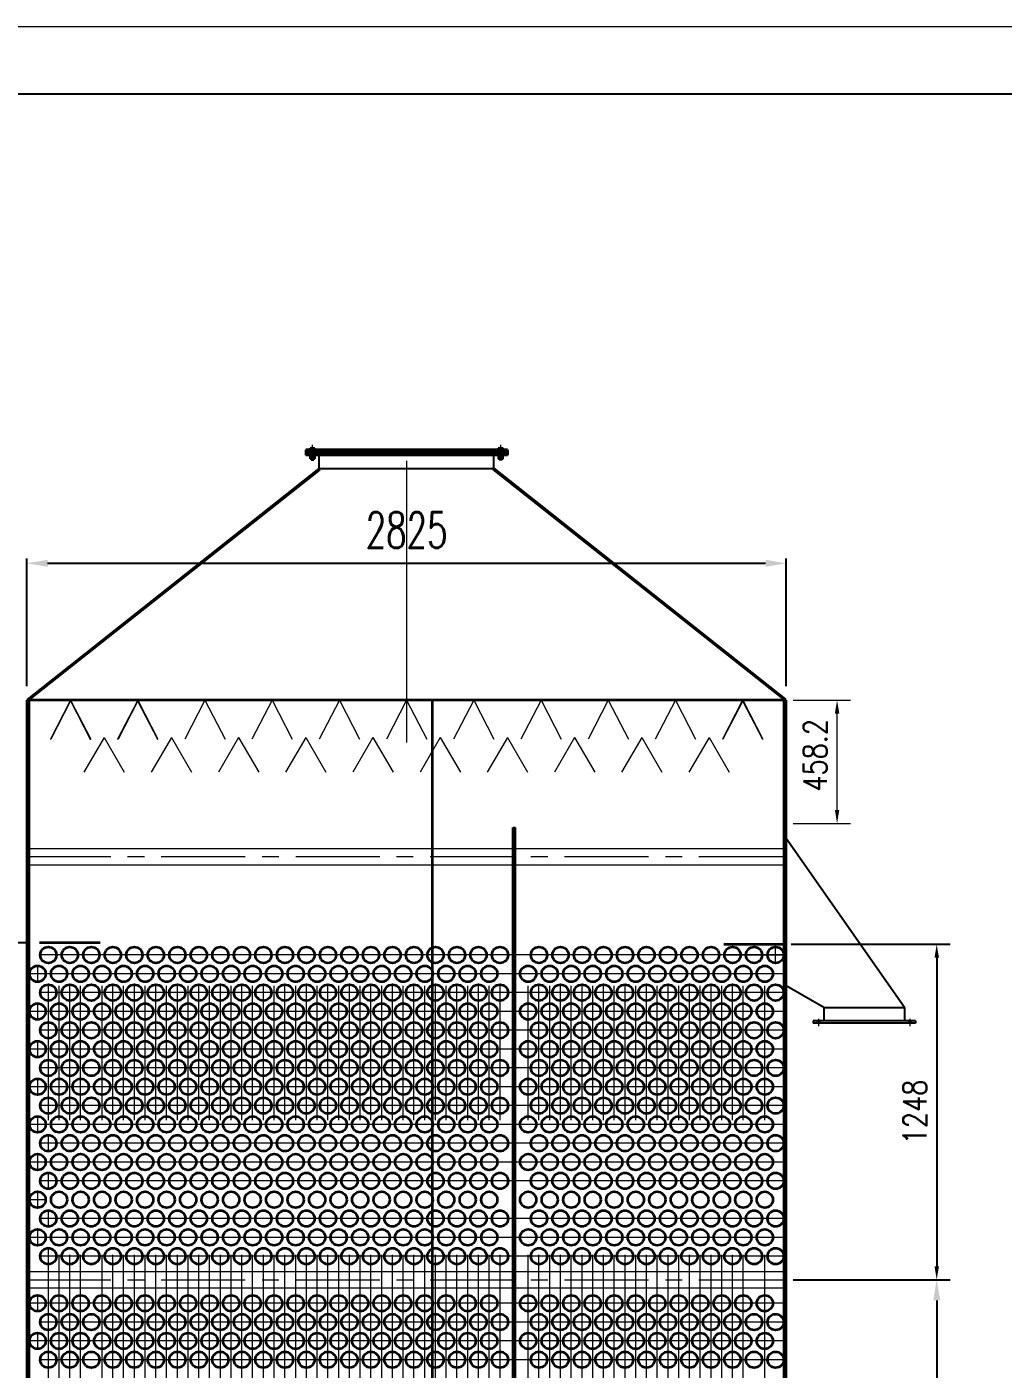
# Model space of a CAD drawing. Header units: millimetres. Extents: x -5488 to 14225, y -250 to 10250.
# Drawn here: x 1898 to 5529, y 5259 to 10250 of the extents above; entities that cross this region are included whole.
import ezdxf

# ---------------------------------------------------------------- set-up
doc = ezdxf.new("R2010")
doc.units = ezdxf.units.MM
doc.header["$LTSCALE"] = 250
for name, pattern in [('CENTER', [2, 1.25, -0.25, 0.25, -0.25]), ('DASHED', [0.75, 0.5, -0.25]), ('点画线', [18, 12, -2, 2, -2])]:
    doc.linetypes.add(name, pattern=pattern)
doc.layers.get('0').update_dxf_attribs({"lineweight": 25})
for name, color, linetype, lineweight in [('1轮廓实线层', 7, 'Continuous', 25), ('2细线层', 4, 'Continuous', 9), ('3中心线层', 1, 'CENTER', 15), ('4虚线层', 6, 'DASHED', 9), ('5剖面线层', 2, 'Continuous', 9), ('6文字层', 3, 'Continuous', 20), ('7标注层', 4, 'Continuous', 9), ('8符号标注层', 31, 'Continuous', 15), ('EB0', 7, 'Continuous', 35), ('中心线层', 1, '点画线', 18), ('尺寸线层', 3, 'Continuous', 18)]:
    doc.layers.add(name, color=color, linetype=linetype, lineweight=lineweight)
doc.layers.add('图框层', color=7, linetype='Continuous')
doc.styles.add('TH_GBDIM', font='txt_2.shx', dxfattribs={"width": 0.8, "bigfont": 'gbcbig.shx'})
doc.styles.add('标准', font='txt', dxfattribs={"width": 0.667, "bigfont": 'gbcbig.shx'})
doc.dimstyles.new('TH_GBDIM', dxfattribs={"dimscale": 25, "dimtxt": 3.5, "dimasz": 2, "dimexe": 2, "dimexo": 1, "dimgap": 1.5, "dimtad": 1, "dimdec": 0, "dimzin": 0, "dimdsep": 46, "dimtxsty": 'TH_GBDIM', "dimcen": 2.5, "dimclrd": 4, "dimclre": 4, "dimclrt": 3, "dimadec": 0, "dimazin": 0, "dimtfac": 0.714286, "dimtdec": 0, "dimtmove": 0, "dimatfit": 3, "dimfxl": 0, "dimtzin": 0, "dimlwd": -1, "dimlwe": -1, "dimarcsym": 0})
doc.dimstyles.new('标准', dxfattribs={"dimscale": 35, "dimtxt": 3.8, "dimasz": 2.2, "dimexe": 0.5, "dimexo": 1.5, "dimgap": 1.63, "dimtad": 1, "dimdec": 0, "dimdsep": 46, "dimtxsty": '标准', "dimcen": 0, "dimdle": 6, "dimclrd": 6, "dimclre": 6, "dimclrt": 6, "dimaunit": 1, "dimazin": 2, "dimtfac": 1, "dimtdec": 0, "dimtmove": 0, "dimatfit": 3, "dimfxl": 0, "dimtolj": 1, "dimtzin": 0, "dimarcsym": 0})

# ---------------------------------------------------------------- blocks, each defined once
blk = doc.blocks.new('*D421')
at = {"layer": 'Defpoints', "color": 0}
for p in [(1944.6, 6844), (1231.3, 2701.5), (1970.6, 2701.5)]:
    blk.add_point(p, dxfattribs=at)
at = {"layer": '尺寸线层', "color": 6, "lineweight": -2}
for p, q in [((1892.1, 6844), (1213.8, 6844)), ((1231.3, 6767), (1231.3, 2778.5)), ((1918.1, 2701.5), (1213.8, 2701.5))]:
    blk.add_line(p, q, dxfattribs=at)
at = {"layer": '尺寸线层', "color": 6}
for points in [[(1218.4, 6767), (1244.1, 6767), (1231.3, 6844)], [(1218.4, 2778.5), (1244.1, 2778.5), (1231.3, 2701.5)]]:
    blk.add_solid(points, dxfattribs=at)
at = {"layer": '尺寸线层', "color": 6, "insert": (1107.7, 4769), "char_height": 133, "attachment_point": 5, "rotation": 90, "style": '标准', "bg_fill": 3, "box_fill_scale": 1.1, "bg_fill_color": 256, "bg_fill_true_color": 13158600, "bg_fill_transparency": 398240}
blk.add_mtext('\\A1;4143', dxfattribs=at)
blk = doc.blocks.new('*D422')
at = {"layer": 'Defpoints', "color": 0}
for p in [(4722.6, 8255.3), (1897.6, 7746.5), (4722.6, 7746.5)]:
    blk.add_point(p, dxfattribs=at)
at = {"layer": '尺寸线层', "color": 6, "lineweight": -2}
for p, q in [((1897.6, 7799), (1897.6, 8272.8)), ((1974.6, 8255.3), (4645.6, 8255.3)), ((4722.6, 7799), (4722.6, 8272.8))]:
    blk.add_line(p, q, dxfattribs=at)
at = {"layer": '尺寸线层', "color": 6}
for points in [[(1974.6, 8268.2), (1974.6, 8242.5), (1897.6, 8255.3)], [(4645.6, 8268.2), (4645.6, 8242.5), (4722.6, 8255.3)]]:
    blk.add_solid(points, dxfattribs=at)
at = {"layer": '尺寸线层', "color": 6, "insert": (3310.1, 8378.9), "char_height": 133, "attachment_point": 5, "style": '标准', "bg_fill": 3, "box_fill_scale": 1.1, "bg_fill_color": 256, "bg_fill_true_color": 13158600, "bg_fill_transparency": 2632680}
blk.add_mtext('\\A1;2825', dxfattribs=at)
blk = doc.blocks.new('*D423')
at = {"layer": 'Defpoints', "color": 0}
for p in [(4722.6, 5591.5), (4722.6, 4226.5), (5282, 4226.5)]:
    blk.add_point(p, dxfattribs=at)
at = {"layer": '尺寸线层', "color": 6, "lineweight": -2}
for p, q in [((4775.1, 5591.5), (5299.5, 5591.5)), ((5282, 5514.5), (5282, 4303.5)), ((4775.1, 4226.5), (5299.5, 4226.5))]:
    blk.add_line(p, q, dxfattribs=at)
at = {"layer": '尺寸线层', "color": 6}
for points in [[(5269.2, 5514.5), (5294.9, 5514.5), (5282, 5591.5)], [(5269.2, 4303.5), (5294.9, 4303.5), (5282, 4226.5)]]:
    blk.add_solid(points, dxfattribs=at)
at = {"layer": '尺寸线层', "color": 6, "insert": (5158.5, 4909), "char_height": 133, "attachment_point": 5, "rotation": 90, "style": '标准', "bg_fill": 3, "box_fill_scale": 1.1, "bg_fill_color": 256, "bg_fill_true_color": 13158600, "bg_fill_transparency": 10849644}
blk.add_mtext('\\A1;1365', dxfattribs=at)
blk = doc.blocks.new('*D434')
at = {"color": 4}
for p, q in [((4740.6, 6839), (5332, 6839)), ((5282, 6789), (5282, 5641.5)), ((4747.6, 5591.5), (5332, 5591.5))]:
    blk.add_line(p, q, dxfattribs=at)
for points in [[(5273.7, 6789), (5290.4, 6789), (5282, 6839)], [(5273.7, 5641.5), (5290.4, 5641.5), (5282, 5591.5)]]:
    blk.add_solid(points, dxfattribs=at)
at = {"layer": 'Defpoints', "color": 0}
for p in [(4715.6, 6839), (4722.6, 5591.5), (5282, 5591.5)]:
    blk.add_point(p, dxfattribs=at)
at = {"color": 3, "insert": (5200.8, 6215.3), "char_height": 87.5, "attachment_point": 5, "rotation": 90, "style": 'TH_GBDIM'}
blk.add_mtext('1248', dxfattribs=at)
blk = doc.blocks.new('wef')
at = {"layer": '5剖面线层'}
for p, q in [((2185.1, 8031.3), (2110.1, 7901.4)), ((2185.1, 8031.3), (2260.1, 7901.4)), ((2435.1, 8031.3), (2360.1, 7901.4)), ((2435.1, 8031.3), (2510.1, 7901.4)), ((2685.1, 8031.3), (2610.1, 7901.4)), ((2685.1, 8031.3), (2760.1, 7901.4)), ((2935.1, 8031.3), (2860.1, 7901.4)), ((2935.1, 8031.3), (3010.1, 7901.4)), ((3185.1, 8031.3), (3110.1, 7901.4)), ((3185.1, 8031.3), (3260.1, 7901.4)), ((3435.1, 8031.3), (3360.1, 7901.4)), ((3435.1, 8031.3), (3510.1, 7901.4)), ((3685.1, 8031.3), (3610.1, 7901.4)), ((3685.1, 8031.3), (3760.1, 7901.4)), ((3935.1, 8031.3), (3860.1, 7901.4)), ((3935.1, 8031.3), (4010.1, 7901.4)), ((4185.1, 8031.3), (4110.1, 7901.4)), ((4185.1, 8031.3), (4260.1, 7901.4)), ((4435.1, 8031.3), (4360.1, 7901.4)), ((4435.1, 8031.3), (4510.1, 7901.4))]:
    blk.add_line(p, q, dxfattribs=at)
blk = doc.blocks.new('*U449')
at = {"layer": '1轮廓实线层'}
for p, q in [((-10, -2), (-10, 0)), ((-10, 0), (0, 0)), ((10, 0), (0, 0)), ((10, -2), (10, 0)), ((0, -2), (-10, -2)), ((0, -2), (10, -2))]:
    blk.add_line(p, q, dxfattribs=at)
at = {"layer": '3中心线层'}
blk.add_line((0, -4.1), (0, 1.8), dxfattribs=at)
at = {"layer": '4虚线层'}
for p, q in [((-5.5, -2), (-5.5, 0)), ((5.5, -2), (5.5, 0))]:
    blk.add_line(p, q, dxfattribs=at)
blk = doc.blocks.new('*U450')
blk.add_line((-7.7, -2.6), (-7.7, -1.3))
at = {"layer": '1轮廓实线层'}
for p, q in [((-7.7, -2.6), (-7.7, 0)), ((-7.7, 0), (0.6, 0)), ((0, -2.6), (-0.7, 0)), ((7.7, 0), (0.6, 0)), ((0.6, 0), (1.3, -2.6)), ((7.7, -2.6), (7.7, 0)), ((0, -2.6), (-7.7, -2.6)), ((0, -2.6), (7.7, -2.6))]:
    blk.add_line(p, q, dxfattribs=at)
at = {"layer": '3中心线层'}
blk.add_line((0, -4.7), (0, 2.1), dxfattribs=at)
at = {"layer": '4虚线层'}
for p, q in [((-5.1, -2.6), (-5.1, 0)), ((5.1, -2.6), (5.1, 0))]:
    blk.add_line(p, q, dxfattribs=at)
blk = doc.blocks.new('*U451')
for p, q in [((-6.6, 0), (6.6, 0)), ((-8.8, -8.8), (-8.8, -0.7)), ((6.6, -9.5), (-6.6, -9.5)), ((-4.4, -8.8), (-4.4, -0.7)), ((4.4, -8.8), (4.4, -0.7)), ((8.8, -0.7), (8.8, -8.8))]:
    blk.add_line(p, q)
for centre, radius, start, end in [((-6.6, -3.7), 3.75, 54.0904, 125.9096), ((-6.6, -5.8), 3.75, 234.0904, 305.9096), ((0, -13.9), 13.9, 71.5934, 108.4066), ((0, 4.4), 13.9, 251.5934, 288.4066), ((6.6, -3.7), 3.75, 54.0904, 125.9096), ((6.6, -5.8), 3.75, 234.0904, 305.9096)]:
    blk.add_arc(centre, radius, start, end)
at = {"layer": '3中心线层'}
blk.add_line((0, -9.5), (0, 0), dxfattribs=at)
blk = doc.blocks.new('*D461')
at = {"layer": '7标注层', "color": 4}
for p, q in [((4747.6, 7746.5), (4961.4, 7746.5)), ((4911.4, 7338.4), (4911.4, 7696.5)), ((4747.6, 7288.4), (4961.4, 7288.4))]:
    blk.add_line(p, q, dxfattribs=at)
for points in [[(4903.1, 7696.5), (4919.7, 7696.5), (4911.4, 7746.5)], [(4903.1, 7338.4), (4919.7, 7338.4), (4911.4, 7288.4)]]:
    blk.add_solid(points, dxfattribs=at)
at = {"layer": 'Defpoints', "color": 0}
for p in [(4722.6, 7746.5), (4911.4, 7746.5), (4722.6, 7288.4)]:
    blk.add_point(p, dxfattribs=at)
at = {"layer": '7标注层', "color": 3, "insert": (4830.1, 7541.3), "char_height": 87.5, "attachment_point": 5, "rotation": 90, "style": 'TH_GBDIM'}
blk.add_mtext('458.2', dxfattribs=at)

msp = doc.modelspace()

# ---------------------------------------------------------------- linework, layer by layer
for p, q in [((2985.1, 8657.59), (2985.1, 8667.59)), ((2985.1, 8607.59), (2985.1, 8657.59)), ((3635.1, 8657.59), (3635.1, 8667.59)), ((3635.1, 8607.59), (3635.1, 8657.59)), ((2985.1, 8607.59), (2987.81, 8604.65)), ((2985.1, 8607.59), (3635.1, 8607.59)), ((3635.1, 8607.59), (3632.39, 8604.65)), ((3706.1, 7273.04), (3714.1, 7273.04)), ((5162.6, 6603.87), (4722.6, 7232.25)), ((4862.6, 6603.87), (4722.6, 6684.7)), ((4862.6, 6603.87), (4862.6, 6553.87)), ((4862.6, 6603.87), (5162.6, 6603.87)), ((5162.6, 6603.87), (5162.6, 6553.87)), ((5202.6, 6553.87), (4822.6, 6553.87)), ((4822.6, 6553.87), (4822.6, 6545.87)), ((5202.6, 6545.87), (4822.6, 6545.87)), ((5202.6, 6553.87), (5202.6, 6545.87))]:
    msp.add_line(p, q)
at = {"layer": '1轮廓实线层'}
for p, q in [((2951.31, 8677.59), (2951.31, 8683.03)), ((2951.31, 8677.59), (2968.9, 8677.59)), ((2960.1, 8683.99), (2953.51, 8683.99)), ((2955.1, 8677.59), (2955.1, 8640.56)), ((2955.1, 8660.59), (2965.1, 8660.59)), ((2955.1, 8640.56), (2965.1, 8640.56)), ((2955.71, 8677.59), (2955.71, 8683.03)), ((2966.7, 8683.99), (2960.1, 8683.99)), ((2964.5, 8677.59), (2964.5, 8683.03)), ((2965.1, 8677.59), (2965.1, 8640.56)), ((2968.9, 8677.59), (2968.9, 8683.03)), ((3651.31, 8677.59), (3651.31, 8683.03)), ((3668.9, 8677.59), (3651.31, 8677.59)), ((3653.51, 8683.99), (3660.1, 8683.99)), ((3655.1, 8677.59), (3655.1, 8640.56)), ((3665.1, 8660.59), (3655.1, 8660.59)), ((3665.1, 8640.56), (3655.1, 8640.56)), ((3655.71, 8677.59), (3655.71, 8683.03)), ((3660.1, 8683.99), (3666.7, 8683.99)), ((3664.5, 8677.59), (3664.5, 8683.03)), ((3665.1, 8677.59), (3665.1, 8640.56)), ((3668.9, 8677.59), (3668.9, 8683.03))]:
    msp.add_line(p, q, dxfattribs=at)
for centre, radius, start, end in [((2953.51, 8680.99), 3, 42.82671, 137.17329), ((2960.1, 8673.44), 10.55, 65.3704, 114.6296), ((2966.7, 8680.99), 3, 42.82671, 137.17329), ((3653.51, 8680.99), 3, 42.82671, 137.17329), ((3660.1, 8673.44), 10.55, 65.3704, 114.6296), ((3666.7, 8680.99), 3, 42.82671, 137.17329)]:
    msp.add_arc(centre, radius, start, end, dxfattribs=at)
at = {"layer": '2细线层'}
for p, q in [((14225, 10250), (-625, 10250)), ((2956.1, 8660.59), (2956.1, 8640.56)), ((2964.1, 8660.59), (2964.1, 8640.56)), ((3656.1, 8660.59), (3656.1, 8640.56)), ((3664.1, 8660.59), (3664.1, 8640.56))]:
    msp.add_line(p, q, dxfattribs=at)
at = {"layer": '3中心线层'}
for p, q in [((2960.1, 8639.14), (2960.1, 8695.73)), ((2960.1, 8658.37), (2960.1, 8688.54)), ((2960.1, 8658.37), (2960.1, 8688.54)), ((2960.1, 8658.37), (2960.1, 8688.54)), ((2960.1, 8658.37), (2960.1, 8688.54)), ((3660.1, 8639.14), (3660.1, 8695.73)), ((3660.1, 8658.37), (3660.1, 8688.54)), ((3660.1, 8658.37), (3660.1, 8688.54)), ((3660.1, 8658.37), (3660.1, 8688.54)), ((3660.1, 8658.37), (3660.1, 8688.54)), ((2960.1, 8676.82), (2960.1, 8646.64)), ((2960.1, 8676.82), (2960.1, 8646.64)), ((2960.1, 8676.82), (2960.1, 8646.64)), ((2960.1, 8676.82), (2960.1, 8646.64)), ((3660.1, 8676.82), (3660.1, 8646.64)), ((3660.1, 8676.82), (3660.1, 8646.64)), ((3660.1, 8676.82), (3660.1, 8646.64)), ((3660.1, 8676.82), (3660.1, 8646.64)), ((1897.6, 7164.69), (4722.6, 7164.69)), ((4842.6, 6561.1), (4842.6, 6534.92)), ((4842.6, 6561.1), (4842.6, 6534.92)), ((5182.6, 6561.1), (5182.6, 6534.92)), ((5182.6, 6561.1), (5182.6, 6534.92))]:
    msp.add_line(p, q, dxfattribs=at)
at = {"layer": '4虚线层'}
for p, q in [((2954.1, 8665.59), (2954.1, 8677.59)), ((2954.1, 8665.59), (2954.1, 8677.59)), ((2954.1, 8665.59), (2954.1, 8657.59)), ((2954.1, 8665.59), (2954.1, 8657.59)), ((2966.1, 8665.59), (2966.1, 8677.59)), ((2966.1, 8665.59), (2966.1, 8677.59)), ((2966.1, 8665.59), (2966.1, 8657.59)), ((2966.1, 8665.59), (2966.1, 8657.59)), ((3654.1, 8665.59), (3654.1, 8677.59)), ((3654.1, 8665.59), (3654.1, 8677.59)), ((3654.1, 8665.59), (3654.1, 8657.59)), ((3654.1, 8665.59), (3654.1, 8657.59)), ((3666.1, 8665.59), (3666.1, 8677.59)), ((3666.1, 8665.59), (3666.1, 8677.59)), ((3666.1, 8665.59), (3666.1, 8657.59)), ((3666.1, 8665.59), (3666.1, 8657.59)), ((4836.6, 6553.87), (4836.6, 6545.87)), ((4848.6, 6553.87), (4848.6, 6545.87)), ((5176.6, 6553.87), (5176.6, 6545.87)), ((5188.6, 6553.87), (5188.6, 6545.87))]:
    msp.add_line(p, q, dxfattribs=at)
at = {"layer": '5剖面线层'}
for p, q in [((1985.1, 7602.07), (1986.83, 7601.07)), ((2133.37, 7601.07), (2135.1, 7602.07)), ((2235.1, 7602.07), (2236.83, 7601.07)), ((2383.37, 7601.07), (2385.1, 7602.07)), ((4486.83, 7601.07), (4485.1, 7602.07)), ((4635.1, 7602.07), (4633.37, 7601.07))]:
    msp.add_line(p, q, dxfattribs=at)
at = {"layer": '6文字层'}
for p, q in [((1897.6, 7123.51), (1897.6, 7063.51)), ((4722.6, 7063.51), (4722.6, 7123.51))]:
    msp.add_line(p, q, dxfattribs=at)
at = {"layer": '8符号标注层', "color": 5}
for p, q in [((1897.6, 7194.69), (4722.6, 7194.69)), ((1897.6, 7134.69), (4722.6, 7134.69))]:
    msp.add_line(p, q, dxfattribs=at)
at = {"layer": 'EB0'}
for p, q in [((2935.1, 8677.59), (2935.1, 8657.59)), ((3685.1, 8677.59), (2935.1, 8677.59)), ((3685.1, 8667.59), (2935.1, 8667.59)), ((3685.1, 8657.59), (2935.1, 8657.59)), ((3685.1, 8677.59), (3685.1, 8657.59)), ((4722.6, 7746.54), (1897.6, 7746.54)), ((3706.1, 2716.54), (3706.1, 7273.04)), ((3714.1, 2716.54), (3714.1, 7273.04)), ((2170.6, 6844.04), (1944.6, 6844.04)), ((4489.6, 6839.04), (4715.6, 6839.04))]:
    msp.add_line(p, q, dxfattribs=at)
for centre in [(1977.6, 6799.04), (2057.6, 6799.04), (2137.6, 6799.04), (2217.6, 6799.04), (2297.6, 6799.04), (2377.6, 6799.04), (2457.6, 6799.04), (2537.6, 6799.04), (2617.6, 6799.04), (2697.6, 6799.04), (2777.6, 6799.04), (2857.6, 6799.04), (2937.6, 6799.04), (3017.6, 6799.04), (3097.6, 6799.04), (3177.6, 6799.04), (3257.6, 6799.04), (3337.6, 6799.04), (3417.6, 6799.04), (3497.6, 6799.04), (3577.6, 6799.04), (3657.6, 6799.04), (3802.6, 6799.04), (3882.6, 6799.04), (3962.6, 6799.04), (4042.6, 6799.04), (4122.6, 6799.04), (4202.6, 6799.04), (4282.6, 6799.04), (4362.6, 6799.04), (4442.6, 6799.04), (4522.6, 6799.04), (4602.6, 6799.04), (4682.6, 6799.04), (1937.6, 6729.04), (2097.6, 6729.04), (2097.6, 6729.04), (2177.6, 6729.04), (2177.6, 6729.04), (2257.6, 6729.04), (2337.6, 6729.04), (2417.6, 6729.04), (2497.6, 6729.04), (2577.6, 6729.04), (2657.6, 6729.04), (2737.6, 6729.04), (2817.6, 6729.04), (2897.6, 6729.04), (2977.6, 6729.04), (3057.6, 6729.04), (3137.6, 6729.04), (3217.6, 6729.04), (3297.6, 6729.04), (3377.6, 6729.04), (3457.6, 6729.04), (3537.6, 6729.04), (3617.6, 6729.04), (3762.6, 6729.04), (3842.6, 6729.04), (3922.6, 6729.04), (4002.6, 6729.04), (4082.6, 6729.04), (4162.6, 6729.04), (4242.6, 6729.04), (4322.6, 6729.04), (4402.6, 6729.04), (4482.6, 6729.04), (4482.6, 6729.04), (4562.6, 6729.04), (4562.6, 6729.04), (4642.6, 6729.04), (1977.6, 6659.04), (2057.6, 6659.04), (2137.6, 6659.04), (2217.6, 6659.04), (2297.6, 6659.04), (2377.6, 6659.04), (2457.6, 6659.04), (2537.6, 6659.04), (2617.6, 6659.04), (2697.6, 6659.04), (2777.6, 6659.04), (2857.6, 6659.04), (2937.6, 6659.04), (3017.6, 6659.04), (3097.6, 6659.04), (3177.6, 6659.04), (3257.6, 6659.04), (3337.6, 6659.04), (3417.6, 6659.04), (3497.6, 6659.04), (3577.6, 6659.04), (3657.6, 6659.04), (3802.6, 6659.04), (3882.6, 6659.04), (3962.6, 6659.04), (4042.6, 6659.04), (4122.6, 6659.04), (4202.6, 6659.04), (4282.6, 6659.04), (4362.6, 6659.04), (4442.6, 6659.04), (4522.6, 6659.04), (4602.6, 6659.04), (4682.6, 6659.04), (1937.6, 6589.04), (2097.6, 6589.04), (2097.6, 6589.04), (2177.6, 6589.04), (2177.6, 6589.04), (2257.6, 6589.04), (2337.6, 6589.04), (2417.6, 6589.04), (2497.6, 6589.04), (2577.6, 6589.04), (2657.6, 6589.04), (2737.6, 6589.04), (2817.6, 6589.04), (2897.6, 6589.04), (2977.6, 6589.04), (3057.6, 6589.04), (3137.6, 6589.04), (3217.6, 6589.04), (3297.6, 6589.04), (3377.6, 6589.04), (3457.6, 6589.04), (3537.6, 6589.04), (3617.6, 6589.04), (3762.6, 6589.04), (3842.6, 6589.04), (3922.6, 6589.04), (4002.6, 6589.04), (4082.6, 6589.04), (4162.6, 6589.04), (4242.6, 6589.04), (4322.6, 6589.04), (4402.6, 6589.04), (4482.6, 6589.04), (4482.6, 6589.04), (4562.6, 6589.04), (4562.6, 6589.04), (4642.6, 6589.04), (1977.6, 6519.04), (2057.6, 6519.04), (2137.6, 6519.04), (2217.6, 6519.04), (2297.6, 6519.04), (2377.6, 6519.04), (2457.6, 6519.04), (2537.6, 6519.04), (2617.6, 6519.04), (2697.6, 6519.04), (2777.6, 6519.04), (2857.6, 6519.04), (2937.6, 6519.04), (3017.6, 6519.04), (3097.6, 6519.04), (3177.6, 6519.04), (3257.6, 6519.04), (3337.6, 6519.04), (3417.6, 6519.04), (3497.6, 6519.04), (3577.6, 6519.04), (3657.6, 6519.04), (3802.6, 6519.04), (3882.6, 6519.04), (3962.6, 6519.04), (4042.6, 6519.04), (4122.6, 6519.04), (4202.6, 6519.04), (4282.6, 6519.04), (4362.6, 6519.04), (4442.6, 6519.04), (4522.6, 6519.04), (4602.6, 6519.04), (4682.6, 6519.04), (1937.6, 6449.04), (2097.6, 6449.04), (2097.6, 6449.04), (2177.6, 6449.04), (2177.6, 6449.04), (2257.6, 6449.04), (2337.6, 6449.04), (2417.6, 6449.04), (2497.6, 6449.04), (2577.6, 6449.04), (2657.6, 6449.04), (2737.6, 6449.04), (2817.6, 6449.04), (2897.6, 6449.04), (2977.6, 6449.04), (3057.6, 6449.04), (3137.6, 6449.04), (3217.6, 6449.04), (3297.6, 6449.04), (3377.6, 6449.04), (3457.6, 6449.04), (3537.6, 6449.04), (3617.6, 6449.04), (3762.6, 6449.04), (3842.6, 6449.04), (3922.6, 6449.04), (4002.6, 6449.04), (4082.6, 6449.04), (4162.6, 6449.04), (4242.6, 6449.04), (4322.6, 6449.04), (4402.6, 6449.04), (4482.6, 6449.04), (4482.6, 6449.04), (4562.6, 6449.04), (4562.6, 6449.04), (4642.6, 6449.04), (1977.6, 6379.04), (2057.6, 6379.04), (2137.6, 6379.04), (2217.6, 6379.04), (2297.6, 6379.04), (2377.6, 6379.04), (2457.6, 6379.04), (2537.6, 6379.04), (2617.6, 6379.04), (2697.6, 6379.04), (2777.6, 6379.04), (2857.6, 6379.04), (2937.6, 6379.04), (3017.6, 6379.04), (3097.6, 6379.04), (3177.6, 6379.04), (3257.6, 6379.04), (3337.6, 6379.04), (3417.6, 6379.04), (3497.6, 6379.04), (3577.6, 6379.04), (3657.6, 6379.04), (3802.6, 6379.04), (3882.6, 6379.04), (3962.6, 6379.04), (4042.6, 6379.04), (4122.6, 6379.04), (4202.6, 6379.04), (4282.6, 6379.04), (4362.6, 6379.04), (4442.6, 6379.04), (4522.6, 6379.04), (4602.6, 6379.04), (4682.6, 6379.04), (1937.6, 6309.04), (2097.6, 6309.04), (2097.6, 6309.04), (2177.6, 6309.04), (2177.6, 6309.04), (2257.6, 6309.04), (2337.6, 6309.04), (2417.6, 6309.04), (2497.6, 6309.04), (2577.6, 6309.04), (2657.6, 6309.04), (2737.6, 6309.04), (2817.6, 6309.04), (2897.6, 6309.04), (2977.6, 6309.04), (3057.6, 6309.04), (3137.6, 6309.04), (3217.6, 6309.04), (3297.6, 6309.04), (3377.6, 6309.04), (3457.6, 6309.04), (3537.6, 6309.04), (3617.6, 6309.04), (3762.6, 6309.04), (3842.6, 6309.04), (3922.6, 6309.04), (4002.6, 6309.04), (4082.6, 6309.04), (4162.6, 6309.04), (4242.6, 6309.04), (4322.6, 6309.04), (4402.6, 6309.04), (4482.6, 6309.04), (4482.6, 6309.04), (4562.6, 6309.04), (4562.6, 6309.04), (4642.6, 6309.04), (1977.6, 6239.04), (2057.6, 6239.04), (2137.6, 6239.04), (2217.6, 6239.04), (2297.6, 6239.04), (2377.6, 6239.04), (2457.6, 6239.04), (2537.6, 6239.04), (2617.6, 6239.04), (2697.6, 6239.04), (2777.6, 6239.04), (2857.6, 6239.04), (2937.6, 6239.04), (3017.6, 6239.04), (3097.6, 6239.04), (3177.6, 6239.04), (3257.6, 6239.04), (3337.6, 6239.04), (3417.6, 6239.04), (3497.6, 6239.04), (3577.6, 6239.04), (3657.6, 6239.04), (3802.6, 6239.04), (3882.6, 6239.04), (3962.6, 6239.04), (4042.6, 6239.04), (4122.6, 6239.04), (4202.6, 6239.04), (4282.6, 6239.04), (4362.6, 6239.04), (4442.6, 6239.04), (4522.6, 6239.04), (4602.6, 6239.04), (4682.6, 6239.04), (1937.6, 6169.04), (2097.6, 6169.04), (2097.6, 6169.04), (2177.6, 6169.04), (2177.6, 6169.04), (2257.6, 6169.04), (2337.6, 6169.04), (2417.6, 6169.04), (2497.6, 6169.04), (2577.6, 6169.04), (2657.6, 6169.04), (2737.6, 6169.04), (2817.6, 6169.04), (2897.6, 6169.04), (2977.6, 6169.04), (3057.6, 6169.04), (3137.6, 6169.04), (3217.6, 6169.04), (3297.6, 6169.04), (3377.6, 6169.04), (3457.6, 6169.04), (3537.6, 6169.04), (3617.6, 6169.04), (3762.6, 6169.04), (3842.6, 6169.04), (3922.6, 6169.04), (4002.6, 6169.04), (4082.6, 6169.04), (4162.6, 6169.04), (4242.6, 6169.04), (4322.6, 6169.04), (4402.6, 6169.04), (4482.6, 6169.04), (4482.6, 6169.04), (4562.6, 6169.04), (4562.6, 6169.04), (4642.6, 6169.04), (1977.6, 6099.04), (2057.6, 6099.04), (2137.6, 6099.04), (2217.6, 6099.04), (2297.6, 6099.04), (2377.6, 6099.04), (2457.6, 6099.04), (2537.6, 6099.04), (2617.6, 6099.04), (2697.6, 6099.04), (2777.6, 6099.04), (2857.6, 6099.04), (2937.6, 6099.04), (3017.6, 6099.04), (3097.6, 6099.04), (3177.6, 6099.04), (3257.6, 6099.04), (3337.6, 6099.04), (3417.6, 6099.04), (3497.6, 6099.04), (3577.6, 6099.04), (3657.6, 6099.04), (3802.6, 6099.04), (3882.6, 6099.04), (3962.6, 6099.04), (4042.6, 6099.04), (4122.6, 6099.04), (4202.6, 6099.04), (4282.6, 6099.04), (4362.6, 6099.04), (4442.6, 6099.04), (4522.6, 6099.04), (4602.6, 6099.04), (4682.6, 6099.04), (1937.6, 6029.04), (2097.6, 6029.04), (2097.6, 6029.04), (2177.6, 6029.04), (2177.6, 6029.04), (2257.6, 6029.04), (2337.6, 6029.04), (2417.6, 6029.04), (2497.6, 6029.04), (2577.6, 6029.04), (2657.6, 6029.04), (2737.6, 6029.04), (2817.6, 6029.04), (2897.6, 6029.04), (2977.6, 6029.04), (3057.6, 6029.04), (3137.6, 6029.04), (3217.6, 6029.04), (3297.6, 6029.04), (3377.6, 6029.04), (3457.6, 6029.04), (3537.6, 6029.04), (3617.6, 6029.04), (3762.6, 6029.04), (3842.6, 6029.04), (3922.6, 6029.04), (4002.6, 6029.04), (4082.6, 6029.04), (4162.6, 6029.04), (4242.6, 6029.04), (4322.6, 6029.04), (4402.6, 6029.04), (4482.6, 6029.04), (4482.6, 6029.04), (4562.6, 6029.04), (4562.6, 6029.04), (4642.6, 6029.04), (1977.6, 5959.04), (2057.6, 5959.04), (2137.6, 5959.04), (2217.6, 5959.04), (2297.6, 5959.04), (2377.6, 5959.04), (2457.6, 5959.04), (2537.6, 5959.04), (2617.6, 5959.04), (2697.6, 5959.04), (2777.6, 5959.04), (2857.6, 5959.04), (2937.6, 5959.04), (3017.6, 5959.04), (3097.6, 5959.04), (3177.6, 5959.04), (3257.6, 5959.04), (3337.6, 5959.04), (3417.6, 5959.04), (3497.6, 5959.04), (3577.6, 5959.04), (3657.6, 5959.04), (3802.6, 5959.04), (3882.6, 5959.04), (3962.6, 5959.04), (4042.6, 5959.04), (4122.6, 5959.04), (4202.6, 5959.04), (4282.6, 5959.04), (4362.6, 5959.04), (4442.6, 5959.04), (4522.6, 5959.04), (4602.6, 5959.04), (4682.6, 5959.04), (1937.6, 5889.04), (2097.6, 5889.04), (2097.6, 5889.04), (2177.6, 5889.04), (2177.6, 5889.04), (2257.6, 5889.04), (2337.6, 5889.04), (2417.6, 5889.04), (2497.6, 5889.04), (2577.6, 5889.04), (2657.6, 5889.04), (2737.6, 5889.04), (2817.6, 5889.04), (2897.6, 5889.04), (2977.6, 5889.04), (3057.6, 5889.04), (3137.6, 5889.04), (3217.6, 5889.04), (3297.6, 5889.04), (3377.6, 5889.04), (3457.6, 5889.04), (3537.6, 5889.04), (3617.6, 5889.04), (3762.6, 5889.04), (3842.6, 5889.04), (3922.6, 5889.04), (4002.6, 5889.04), (4082.6, 5889.04), (4162.6, 5889.04), (4242.6, 5889.04), (4322.6, 5889.04), (4402.6, 5889.04), (4482.6, 5889.04), (4482.6, 5889.04), (4562.6, 5889.04), (4562.6, 5889.04), (4642.6, 5889.04), (1977.6, 5819.04), (2057.6, 5819.04), (2137.6, 5819.04), (2217.6, 5819.04), (2297.6, 5819.04), (2377.6, 5819.04), (2457.6, 5819.04), (2537.6, 5819.04), (2617.6, 5819.04), (2697.6, 5819.04), (2777.6, 5819.04), (2857.6, 5819.04), (2937.6, 5819.04), (3017.6, 5819.04), (3097.6, 5819.04), (3177.6, 5819.04), (3257.6, 5819.04), (3337.6, 5819.04), (3417.6, 5819.04), (3497.6, 5819.04), (3577.6, 5819.04), (3657.6, 5819.04), (3802.6, 5819.04), (3882.6, 5819.04), (3962.6, 5819.04), (4042.6, 5819.04), (4122.6, 5819.04), (4202.6, 5819.04), (4282.6, 5819.04), (4362.6, 5819.04), (4442.6, 5819.04), (4522.6, 5819.04), (4602.6, 5819.04), (4682.6, 5819.04), (1937.6, 5749.04), (2097.6, 5749.04), (2097.6, 5749.04), (2177.6, 5749.04), (2177.6, 5749.04), (2257.6, 5749.04), (2337.6, 5749.04), (2417.6, 5749.04), (2497.6, 5749.04), (2577.6, 5749.04), (2657.6, 5749.04), (2737.6, 5749.04), (2817.6, 5749.04), (2897.6, 5749.04), (2977.6, 5749.04), (3057.6, 5749.04), (3137.6, 5749.04), (3217.6, 5749.04), (3297.6, 5749.04), (3377.6, 5749.04), (3457.6, 5749.04), (3537.6, 5749.04), (3617.6, 5749.04), (3762.6, 5749.04), (3842.6, 5749.04), (3922.6, 5749.04), (4002.6, 5749.04), (4082.6, 5749.04), (4162.6, 5749.04), (4242.6, 5749.04), (4322.6, 5749.04), (4402.6, 5749.04), (4482.6, 5749.04), (4482.6, 5749.04), (4562.6, 5749.04), (4562.6, 5749.04), (4642.6, 5749.04), (1977.6, 5679.04), (2057.6, 5679.04), (2137.6, 5679.04), (2217.6, 5679.04), (2297.6, 5679.04), (2377.6, 5679.04), (2457.6, 5679.04), (2537.6, 5679.04), (2617.6, 5679.04), (2697.6, 5679.04), (2777.6, 5679.04), (2857.6, 5679.04), (2937.6, 5679.04), (3017.6, 5679.04), (3097.6, 5679.04), (3177.6, 5679.04), (3257.6, 5679.04), (3337.6, 5679.04), (3417.6, 5679.04), (3497.6, 5679.04), (3577.6, 5679.04), (3657.6, 5679.04), (3802.6, 5679.04), (3882.6, 5679.04), (3962.6, 5679.04), (4042.6, 5679.04), (4122.6, 5679.04), (4202.6, 5679.04), (4282.6, 5679.04), (4362.6, 5679.04), (4442.6, 5679.04), (4522.6, 5679.04), (4602.6, 5679.04), (4682.6, 5679.04), (1937.6, 5504.04), (2097.6, 5504.04), (2097.6, 5504.04), (2177.6, 5504.04), (2177.6, 5504.04), (2257.6, 5504.04), (2337.6, 5504.04), (2417.6, 5504.04), (2497.6, 5504.04), (2577.6, 5504.04), (2657.6, 5504.04), (2737.6, 5504.04), (2817.6, 5504.04), (2897.6, 5504.04), (2977.6, 5504.04), (3057.6, 5504.04), (3137.6, 5504.04), (3217.6, 5504.04), (3297.6, 5504.04), (3377.6, 5504.04), (3457.6, 5504.04), (3537.6, 5504.04), (3617.6, 5504.04), (3762.6, 5504.04), (3842.6, 5504.04), (3922.6, 5504.04), (4002.6, 5504.04), (4082.6, 5504.04), (4162.6, 5504.04), (4242.6, 5504.04), (4322.6, 5504.04), (4402.6, 5504.04), (4482.6, 5504.04), (4482.6, 5504.04), (4562.6, 5504.04), (4562.6, 5504.04), (4642.6, 5504.04), (1977.6, 5434.04), (2057.6, 5434.04), (2137.6, 5434.04), (2217.6, 5434.04), (2297.6, 5434.04), (2377.6, 5434.04), (2457.6, 5434.04), (2537.6, 5434.04), (2617.6, 5434.04), (2697.6, 5434.04), (2777.6, 5434.04), (2857.6, 5434.04), (2937.6, 5434.04), (3017.6, 5434.04), (3097.6, 5434.04), (3177.6, 5434.04), (3257.6, 5434.04), (3337.6, 5434.04), (3417.6, 5434.04), (3497.6, 5434.04), (3577.6, 5434.04), (3657.6, 5434.04), (3802.6, 5434.04), (3882.6, 5434.04), (3962.6, 5434.04), (4042.6, 5434.04), (4122.6, 5434.04), (4202.6, 5434.04), (4282.6, 5434.04), (4362.6, 5434.04), (4442.6, 5434.04), (4522.6, 5434.04), (4602.6, 5434.04), (4682.6, 5434.04), (1937.6, 5364.04), (2097.6, 5364.04), (2097.6, 5364.04), (2177.6, 5364.04), (2177.6, 5364.04), (2257.6, 5364.04), (2337.6, 5364.04), (2417.6, 5364.04), (2497.6, 5364.04), (2577.6, 5364.04), (2657.6, 5364.04), (2737.6, 5364.04), (2817.6, 5364.04), (2897.6, 5364.04), (2977.6, 5364.04), (3057.6, 5364.04), (3137.6, 5364.04), (3217.6, 5364.04), (3297.6, 5364.04), (3377.6, 5364.04), (3457.6, 5364.04), (3537.6, 5364.04), (3617.6, 5364.04), (3762.6, 5364.04), (3842.6, 5364.04), (3922.6, 5364.04), (4002.6, 5364.04), (4082.6, 5364.04), (4162.6, 5364.04), (4242.6, 5364.04), (4322.6, 5364.04), (4402.6, 5364.04), (4482.6, 5364.04), (4482.6, 5364.04), (4562.6, 5364.04), (4562.6, 5364.04), (4642.6, 5364.04), (1977.6, 5294.04), (2057.6, 5294.04), (2137.6, 5294.04), (2217.6, 5294.04), (2297.6, 5294.04), (2377.6, 5294.04), (2457.6, 5294.04), (2537.6, 5294.04), (2617.6, 5294.04), (2697.6, 5294.04), (2777.6, 5294.04), (2857.6, 5294.04), (2937.6, 5294.04), (3017.6, 5294.04), (3097.6, 5294.04), (3177.6, 5294.04), (3257.6, 5294.04), (3337.6, 5294.04), (3417.6, 5294.04), (3497.6, 5294.04), (3577.6, 5294.04), (3657.6, 5294.04), (3802.6, 5294.04), (3882.6, 5294.04), (3962.6, 5294.04), (4042.6, 5294.04), (4122.6, 5294.04), (4202.6, 5294.04), (4282.6, 5294.04), (4362.6, 5294.04), (4442.6, 5294.04), (4522.6, 5294.04), (4602.6, 5294.04), (4682.6, 5294.04)]:
    msp.add_circle(centre, 30, dxfattribs=at)
at = {"layer": '中心线层', "linetype": '点画线', "lineweight": 18}
for p, q in [((3310.1, 7712.26), (3310.1, 7686.26)), ((1977.6, 2684.43), (1977.6, 6844.04)), ((2017.6, 2684.43), (2017.6, 6844.04)), ((2057.6, 2684.43), (2057.6, 6844.04)), ((2097.6, 2684.43), (2097.6, 6844.04)), ((2097.6, 2684.43), (2097.6, 6844.04)), ((2177.6, 2684.43), (2177.6, 6844.04)), ((2177.6, 2684.43), (2177.6, 6844.04)), ((2217.6, 2684.43), (2217.6, 6844.04)), ((2257.6, 2684.43), (2257.6, 6844.04)), ((2297.6, 2684.43), (2297.6, 6844.04)), ((2337.6, 2684.43), (2337.6, 6844.04)), ((2377.6, 2684.43), (2377.6, 6844.04)), ((2417.6, 2684.43), (2417.6, 6844.04)), ((2457.6, 2684.43), (2457.6, 6844.04)), ((2497.6, 2684.43), (2497.6, 6844.04)), ((2537.6, 2684.43), (2537.6, 6844.04)), ((2577.6, 2684.43), (2577.6, 6844.04)), ((2617.6, 2684.43), (2617.6, 6844.04)), ((2657.6, 2684.43), (2657.6, 6844.04)), ((2697.6, 2684.43), (2697.6, 6844.04)), ((2737.6, 2684.43), (2737.6, 6844.04)), ((2777.6, 2684.43), (2777.6, 6844.04)), ((2817.6, 2684.43), (2817.6, 6844.04)), ((2857.6, 2684.43), (2857.6, 6844.04)), ((2897.6, 2684.43), (2897.6, 6844.04)), ((2937.6, 2684.43), (2937.6, 6844.04)), ((2977.6, 2684.43), (2977.6, 6844.04)), ((3017.6, 2684.43), (3017.6, 6844.04)), ((3057.6, 2684.43), (3057.6, 6844.04)), ((3097.6, 2684.43), (3097.6, 6844.04)), ((3137.6, 2684.43), (3137.6, 6844.04)), ((3177.6, 2684.43), (3177.6, 6844.04)), ((3217.6, 2684.43), (3217.6, 6844.04)), ((3257.6, 2684.43), (3257.6, 6844.04)), ((3297.6, 2684.43), (3297.6, 6844.04)), ((3337.6, 2684.43), (3337.6, 6844.04)), ((3377.6, 2684.43), (3377.6, 6844.04)), ((3417.6, 2684.43), (3417.6, 6844.04)), ((3457.6, 2684.43), (3457.6, 6844.04)), ((3497.6, 2684.43), (3497.6, 6844.04)), ((3537.6, 2684.43), (3537.6, 6844.04)), ((3577.6, 2684.43), (3577.6, 6844.04)), ((3617.6, 2684.43), (3617.6, 6844.04)), ((3657.6, 2684.43), (3657.6, 6844.04)), ((3762.6, 2684.43), (3762.6, 6844.04)), ((3802.6, 2684.43), (3802.6, 6844.04)), ((3842.6, 2684.43), (3842.6, 6844.04)), ((3882.6, 2684.43), (3882.6, 6844.04)), ((3922.6, 2684.43), (3922.6, 6844.04)), ((3962.6, 2684.43), (3962.6, 6844.04)), ((4002.6, 2684.43), (4002.6, 6844.04)), ((4042.6, 2684.43), (4042.6, 6844.04)), ((4082.6, 2684.43), (4082.6, 6844.04)), ((4122.6, 2684.43), (4122.6, 6844.04)), ((4162.6, 2684.43), (4162.6, 6844.04)), ((4202.6, 2684.43), (4202.6, 6844.04)), ((4242.6, 2684.43), (4242.6, 6844.04)), ((4282.6, 2684.43), (4282.6, 6844.04)), ((4322.6, 2684.43), (4322.6, 6844.04)), ((4362.6, 2684.43), (4362.6, 6844.04)), ((4402.6, 2684.43), (4402.6, 6844.04)), ((4442.6, 2684.43), (4442.6, 6844.04)), ((4482.6, 2684.43), (4482.6, 6844.04)), ((4482.6, 2684.43), (4482.6, 6844.04)), ((4522.6, 2684.43), (4522.6, 6844.04)), ((4562.6, 2684.43), (4562.6, 6844.04)), ((4562.6, 2684.43), (4562.6, 6844.04)), ((4642.6, 2684.43), (4642.6, 6844.04)), ((4715.6, 6799.04), (1944.6, 6799.04)), ((4489.6, 6799.04), (4715.6, 6799.04)), ((4682.6, 6766.04), (4682.6, 6832.04)), ((1937.6, 6762.04), (1937.6, 6696.04)), ((1970.6, 6729.04), (1904.6, 6729.04)), ((1977.6, 6626.04), (1977.6, 6692.04)), ((2170.6, 6659.04), (1944.6, 6659.04)), ((1970.6, 6589.04), (1904.6, 6589.04)), ((1937.6, 6622.04), (1937.6, 6556.04)), ((1977.6, 6486.04), (1977.6, 6552.04)), ((2170.6, 6519.04), (1944.6, 6519.04)), ((1970.6, 6449.04), (1904.6, 6449.04)), ((1937.6, 6482.04), (1937.6, 6416.04)), ((1977.6, 6346.04), (1977.6, 6412.04)), ((1937.6, 6342.04), (1937.6, 6276.04)), ((2170.6, 6379.04), (1944.6, 6379.04)), ((1970.6, 6309.04), (1904.6, 6309.04)), ((2170.6, 6239.04), (1944.6, 6239.04)), ((1977.6, 6206.04), (1977.6, 6272.04)), ((1937.6, 6202.04), (1937.6, 6136.04)), ((1970.6, 6169.04), (1904.6, 6169.04)), ((2170.6, 6099.04), (1944.6, 6099.04)), ((1977.6, 6066.04), (1977.6, 6132.04)), ((1937.6, 6062.04), (1937.6, 5996.04)), ((1970.6, 6029.04), (1904.6, 6029.04)), ((1977.6, 5926.04), (1977.6, 5992.04)), ((2170.6, 5959.04), (1944.6, 5959.04)), ((1937.6, 5922.04), (1937.6, 5856.04)), ((1970.6, 5889.04), (1904.6, 5889.04)), ((1977.6, 5786.04), (1977.6, 5852.04)), ((2170.6, 5819.04), (1944.6, 5819.04)), ((1970.6, 5749.04), (1904.6, 5749.04)), ((1937.6, 5782.04), (1937.6, 5716.04)), ((1977.6, 5646.04), (1977.6, 5712.04)), ((2170.6, 5679.04), (1944.6, 5679.04)), ((2097.6, 5576.04), (2097.6, 5642.04)), ((2177.6, 5576.04), (2177.6, 5642.04)), ((4482.6, 5576.04), (4482.6, 5642.04)), ((4562.6, 5576.04), (4562.6, 5642.04)), ((4642.6, 5576.04), (4642.6, 5642.04)), ((3710.1, 5503.04), (3710.1, 5575.04)), ((1970.6, 5504.04), (1904.6, 5504.04)), ((1937.6, 5537.04), (1937.6, 5471.04)), ((3729.6, 5504.04), (3795.6, 5504.04)), ((3762.6, 5471.04), (3762.6, 5537.04)), ((1977.6, 5401.04), (1977.6, 5467.04)), ((1937.6, 5397.04), (1937.6, 5331.04)), ((2170.6, 5434.04), (1944.6, 5434.04)), ((1970.6, 5364.04), (1904.6, 5364.04)), ((2170.6, 5294.04), (1944.6, 5294.04)), ((1977.6, 5261.04), (1977.6, 5327.04))]:
    msp.add_line(p, q, dxfattribs=at)
at = {"layer": '图框层'}
msp.add_line((13975, 10000), (0, 10000), dxfattribs=at)

# ---------------------------------------------------------------- block references
for name, p in [('*U449', (2960.1, 8657.59)), ('*U451', (2960.1, 8652.99)), ('*U450', (2960.1, 8655.59)), ('wef', (0, -423.04))]:
    msp.add_blockref(name, p)
at = {"xscale": -1}
for name, p in [('*U449', (3660.1, 8657.59)), ('*U451', (3660.1, 8652.99)), ('*U450', (3660.1, 8655.59))]:
    msp.add_blockref(name, p, dxfattribs=at)

# ---------------------------------------------------------------- next in the draw order: dimensions: what is measured, and where the dimension line sits
at = {"layer": '尺寸线层'}
dim = msp.add_linear_dim(base=(4722.6, 8255.33), p1=(1897.6, 7746.54), p2=(4722.6, 7746.54), dimstyle='标准', override={"dimsah": 1, "dimtfill": 1, "dimtzin": 8}, dxfattribs=at)
dim.commit()
dim.dimension.update_dxf_attribs({"geometry": '*D422', "text_midpoint": (3310.1, 8378.88)})
dim = msp.add_linear_dim(base=(1231.27065941, 2701.53625611), p1=(1944.60286944, 6844.03625611), p2=(1970.60286944, 2701.53625611), angle=270, dimstyle='标准', override={"dimsah": 1, "dimtfill": 1, "dimtzin": 8}, dxfattribs=at)
dim.commit()
dim.dimension.update_dxf_attribs({"geometry": '*D421', "text_midpoint": (1231.27065941, 4769.03625611), "dimtype": 160})

# ---------------------------------------------------------------- next in the draw order: linework, layer by layer
for p, q in [((1902.89, 7746.54), (1900.19, 7749.48)), ((4717.31, 7746.54), (4720.02, 7749.48))]:
    msp.add_line(p, q)
at = {"layer": '3中心线层'}
for p, q in [((2058.37, 7741.54), (2056.58, 7738.44)), ((2061.83, 7741.54), (2063.04, 7739.44)), ((2308.37, 7741.54), (2306.58, 7738.44)), ((2311.83, 7741.54), (2313.04, 7739.44)), ((4558.37, 7741.54), (4557.16, 7739.44)), ((4561.83, 7741.54), (4563.62, 7738.44))]:
    msp.add_line(p, q, dxfattribs=at)
for centre in [(2060.1, 7740.54), (2310.1, 7740.54), (4560.1, 7740.54)]:
    msp.add_arc(centre, 2, 30, 150, dxfattribs=at)
at = {"layer": '5剖面线层'}
for p, q in [((2057.5, 7742.04), (1985.1, 7602.07)), ((2059.24, 7741.04), (1986.83, 7601.07)), ((2060.97, 7741.04), (2133.37, 7601.07)), ((2062.7, 7742.04), (2135.1, 7602.07)), ((2307.5, 7742.04), (2235.1, 7602.07)), ((2309.24, 7741.04), (2236.83, 7601.07)), ((2310.97, 7741.04), (2383.37, 7601.07)), ((2312.7, 7742.04), (2385.1, 7602.07)), ((2560.1, 7746.54), (2485.1, 7602.07)), ((2560.1, 7746.54), (2635.1, 7602.07)), ((2810.1, 7746.54), (2735.1, 7602.07)), ((2810.1, 7746.54), (2885.1, 7602.07)), ((3060.1, 7746.54), (2985.1, 7602.07)), ((3060.1, 7746.54), (3135.1, 7602.07)), ((3310.1, 7746.54), (3235.1, 7602.07)), ((3310.1, 7746.54), (3385.1, 7602.07)), ((3560.1, 7746.54), (3485.1, 7602.07)), ((3560.1, 7746.54), (3635.1, 7602.07)), ((3810.1, 7746.54), (3735.1, 7602.07)), ((3810.1, 7746.54), (3885.1, 7602.07)), ((4060.1, 7746.54), (3985.1, 7602.07)), ((4060.1, 7746.54), (4135.1, 7602.07)), ((4310.1, 7746.54), (4235.1, 7602.07)), ((4310.1, 7746.54), (4385.1, 7602.07)), ((4557.5, 7742.04), (4485.1, 7602.07)), ((4559.24, 7741.04), (4486.83, 7601.07)), ((4560.97, 7741.04), (4633.37, 7601.07)), ((4562.7, 7742.04), (4635.1, 7602.07))]:
    msp.add_line(p, q, dxfattribs=at)
for centre, radius in [((2060.1, 7740.54), 3), ((2060.1, 7740.54), 1), ((2310.1, 7740.54), 3), ((2310.1, 7740.54), 1), ((4560.1, 7740.54), 3), ((4560.1, 7740.54), 1)]:
    msp.add_arc(centre, radius, 30, 150, dxfattribs=at)
at = {"layer": '8符号标注层', "color": 5}
msp.add_line((1897.6, 5621.54), (4722.6, 5621.54), dxfattribs=at)
at = {"layer": 'EB0'}
for p, q in [((1900.19, 7749.48), (2985.1, 8607.59)), ((1902.89, 7746.54), (2987.81, 8604.65)), ((4717.31, 7746.54), (3632.39, 8604.65)), ((4720.02, 7749.48), (3635.1, 8607.59)), ((1897.6, 7746.54), (1897.6, 2590.54)), ((1905.6, 7746.54), (1905.6, 2590.54)), ((3405.6, 7746.54), (3405.6, 2590.54)), ((4714.6, 2590.54), (4714.6, 7746.54)), ((4722.6, 2590.54), (4722.6, 7746.54))]:
    msp.add_line(p, q, dxfattribs=at)
for centre in [(2017.6, 6729.04), (2017.6, 6589.04), (2017.6, 6449.04), (2017.6, 6309.04), (2017.6, 6169.04), (2017.6, 6029.04), (2017.6, 5889.04), (2017.6, 5749.04), (2017.6, 5504.04), (2017.6, 5364.04)]:
    msp.add_circle(centre, 30, dxfattribs=at)
at = {"layer": '中心线层', "linetype": '点画线', "lineweight": 18}
for p, q in [((3310.1, 8636.54), (3310.1, 7588.97)), ((1977.6, 2684.43), (1977.6, 6844.04)), ((4715.6, 6729.04), (1944.6, 6729.04)), ((4715.6, 6659.04), (1944.6, 6659.04)), ((4715.6, 6589.04), (1944.6, 6589.04)), ((4715.6, 6519.04), (1944.6, 6519.04)), ((4715.6, 6449.04), (1944.6, 6449.04)), ((4715.6, 6379.04), (1944.6, 6379.04)), ((4715.6, 6309.04), (1944.6, 6309.04)), ((4715.6, 6239.04), (1944.6, 6239.04)), ((4715.6, 6169.04), (1944.6, 6169.04)), ((4715.6, 6099.04), (1944.6, 6099.04)), ((4715.6, 6029.04), (1944.6, 6029.04)), ((4715.6, 5959.04), (1944.6, 5959.04)), ((4715.6, 5819.04), (1944.6, 5819.04)), ((4715.6, 5749.04), (1944.6, 5749.04)), ((4715.6, 5679.04), (1944.6, 5679.04))]:
    msp.add_line(p, q, dxfattribs=at)

# ---------------------------------------------------------------- next in the draw order: dimensions: what is measured, and where the dimension line sits
at = {"layer": '7标注层'}
dim = msp.add_linear_dim(base=(4911.39, 7746.54), p1=(4722.6, 7288.36), p2=(4722.6, 7746.54), angle=90, dimstyle='TH_GBDIM', override={"dimgap": 1.5, "dimtad": 1, "dimdec": 1, "dimlfac": 1, "dimse1": 0, "dimse2": 0, "dimsd1": 0, "dimsd2": 0}, dxfattribs=at)
dim.commit()
dim.dimension.update_dxf_attribs({"geometry": '*D461', "text_midpoint": (4911.39, 7541.32), "dimtype": 160})

# ---------------------------------------------------------------- next in the draw order: dimensions: what is measured, and where the dimension line sits
at = {"layer": '尺寸线层'}
dim = msp.add_linear_dim(base=(5282.02, 4226.54), p1=(4722.6, 5591.54), p2=(4722.6, 4226.54), angle=90, dimstyle='标准', override={"dimsah": 1, "dimtfill": 1, "dimtzin": 8}, dxfattribs=at)
dim.commit()
dim.dimension.update_dxf_attribs({"geometry": '*D423', "text_midpoint": (5158.47, 4909.04)})

# ---------------------------------------------------------------- next in the draw order: linework, layer by layer
at = {"layer": '3中心线层'}
msp.add_line((1897.6, 5591.54), (4722.6, 5591.54), dxfattribs=at)
at = {"layer": '8符号标注层', "color": 5}
msp.add_line((1897.6, 5561.54), (4722.6, 5561.54), dxfattribs=at)
at = {"layer": '中心线层', "linetype": '点画线', "lineweight": 18}
for p, q in [((4715.6, 5504.04), (1944.6, 5504.04)), ((4715.6, 5434.04), (1944.6, 5434.04)), ((4715.6, 5364.04), (1944.6, 5364.04)), ((4715.6, 5294.04), (1944.6, 5294.04))]:
    msp.add_line(p, q, dxfattribs=at)

# ---------------------------------------------------------------- next in the draw order: dimensions: what is measured, and where the dimension line sits
dim = msp.add_linear_dim(base=(5282.02324494, 5591.53625611), p1=(4715.60286944, 6839.03625611), p2=(4722.60286944, 5591.53625611), angle=90, dimstyle='TH_GBDIM')
dim.commit()
dim.dimension.update_dxf_attribs({"geometry": '*D434', "text_midpoint": (5200.77324494, 6215.28625611)})

doc.saveas('drawing.dxf')
